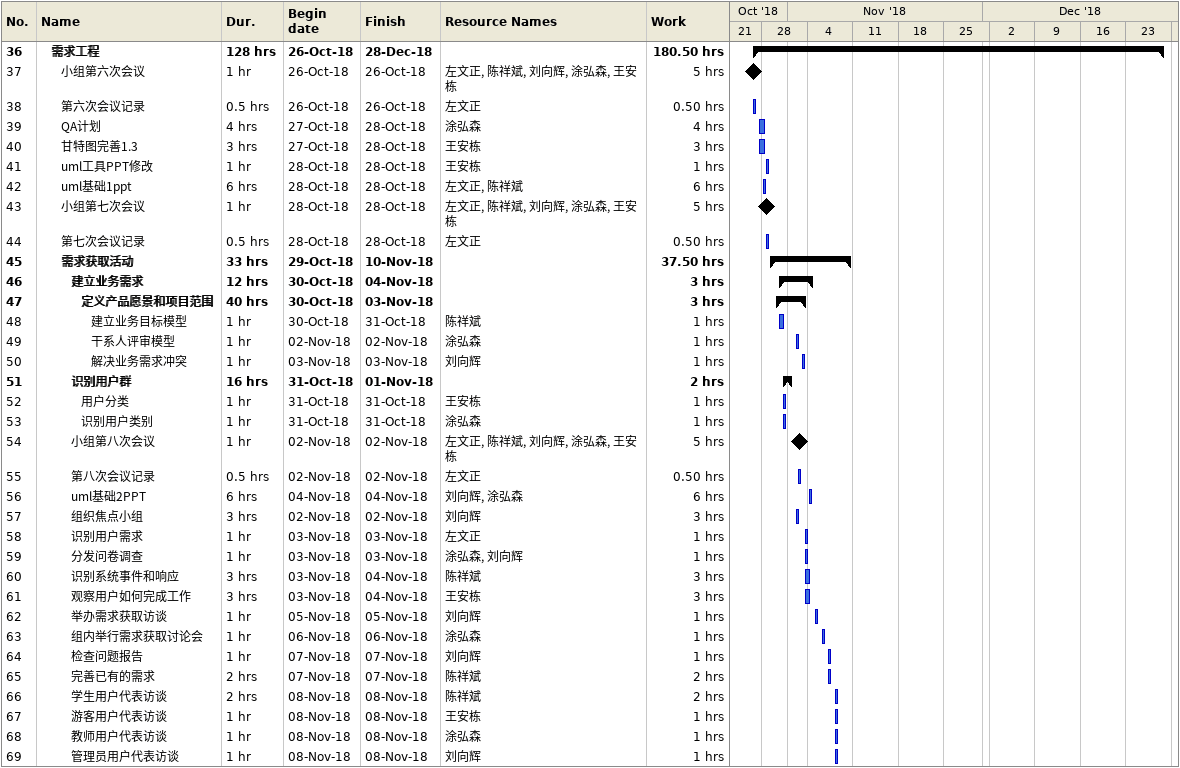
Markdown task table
| ID | Level | Task | Duration | Start | Finish | Resources | Work (h) |
|---|---|---|---|---|---|---|---|
| 36 | 2 | **需求工程** | 128h | 2018-10-26 | 2018-12-28 |  | 180.50 |
| 37 | 3 | 小组第六次会议 | 1h | 2018-10-26 | 2018-10-26 | 左文正, 陈祥斌, 刘向辉, 涂弘森, 王安栋 | 5 |
| 38 | 3 | 第六次会议记录 | 0.5h | 2018-10-26 | 2018-10-26 | 左文正 | 0.50 |
| 39 | 3 | QA计划 | 4h | 2018-10-27 | 2018-10-28 | 涂弘森 | 4 |
| 40 | 3 | 甘特图完善1.3 | 3h | 2018-10-27 | 2018-10-28 | 王安栋 | 3 |
| 41 | 3 | uml工具PPT修改 | 1h | 2018-10-28 | 2018-10-28 | 王安栋 | 1 |
| 42 | 3 | uml基础1ppt | 6h | 2018-10-28 | 2018-10-28 | 左文正, 陈祥斌 | 6 |
| 43 | 3 | 小组第七次会议 | 1h | 2018-10-28 | 2018-10-28 | 左文正, 陈祥斌, 刘向辉, 涂弘森, 王安栋 | 5 |
| 44 | 3 | 第七次会议记录 | 0.5h | 2018-10-28 | 2018-10-28 | 左文正 | 0.50 |
| 45 | 3 | **需求获取活动** | 33h | 2018-10-29 | 2018-11-10 |  | 37.50 |
| 46 | 4 | **建立业务需求** | 12h | 2018-10-30 | 2018-11-04 |  | 3 |
| 47 | 5 | **定义产品愿景和项目范围** | 40h | 2018-10-30 | 2018-11-03 |  | 3 |
| 48 | 6 | 建立业务目标模型 | 1h | 2018-10-30 | 2018-10-31 | 陈祥斌 | 1 |
| 49 | 6 | 干系人评审模型 | 1h | 2018-11-02 | 2018-11-02 | 涂弘森 | 1 |
| 50 | 6 | 解决业务需求冲突 | 1h | 2018-11-03 | 2018-11-03 | 刘向辉 | 1 |
| 51 | 4 | **识别用户群** | 16h | 2018-10-31 | 2018-11-01 |  | 2 |
| 52 | 5 | 用户分类 | 1h | 2018-10-31 | 2018-10-31 | 王安栋 | 1 |
| 53 | 5 | 识别用户类别 | 1h | 2018-10-31 | 2018-10-31 | 涂弘森 | 1 |
| 54 | 4 | 小组第八次会议 | 1h | 2018-11-02 | 2018-11-02 | 左文正, 陈祥斌, 刘向辉, 涂弘森, 王安栋 | 5 |
| 55 | 4 | 第八次会议记录 | 0.5h | 2018-11-02 | 2018-11-02 | 左文正 | 0.50 |
| 56 | 4 | uml基础2PPT | 6h | 2018-11-04 | 2018-11-04 | 刘向辉, 涂弘森 | 6 |
| 57 | 4 | 组织焦点小组 | 3h | 2018-11-02 | 2018-11-02 | 刘向辉 | 3 |
| 58 | 4 | 识别用户需求 | 1h | 2018-11-03 | 2018-11-03 | 左文正 | 1 |
| 59 | 4 | 分发问卷调查 | 1h | 2018-11-03 | 2018-11-03 | 涂弘森, 刘向辉 | 1 |
| 60 | 4 | 识别系统事件和响应 | 3h | 2018-11-03 | 2018-11-04 | 陈祥斌 | 3 |
| 61 | 4 | 观察用户如何完成工作 | 3h | 2018-11-03 | 2018-11-04 | 王安栋 | 3 |
| 62 | 4 | 举办需求获取访谈 | 1h | 2018-11-05 | 2018-11-05 | 刘向辉 | 1 |
| 63 | 4 | 组内举行需求获取讨论会 | 1h | 2018-11-06 | 2018-11-06 | 涂弘森 | 1 |
| 64 | 4 | 检查问题报告 | 1h | 2018-11-07 | 2018-11-07 | 刘向辉 | 1 |
| 65 | 4 | 完善已有的需求 | 2h | 2018-11-07 | 2018-11-07 | 陈祥斌 | 2 |
| 66 | 4 | 学生用户代表访谈 | 2h | 2018-11-08 | 2018-11-08 | 陈祥斌 | 2 |
| 67 | 4 | 游客用户代表访谈 | 1h | 2018-11-08 | 2018-11-08 | 王安栋 | 1 |
| 68 | 4 | 教师用户代表访谈 | 1h | 2018-11-08 | 2018-11-08 | 涂弘森 | 1 |
| 69 | 4 | 管理员用户代表访谈 | 1h | 2018-11-08 | 2018-11-08 | 刘向辉 | 1 |
